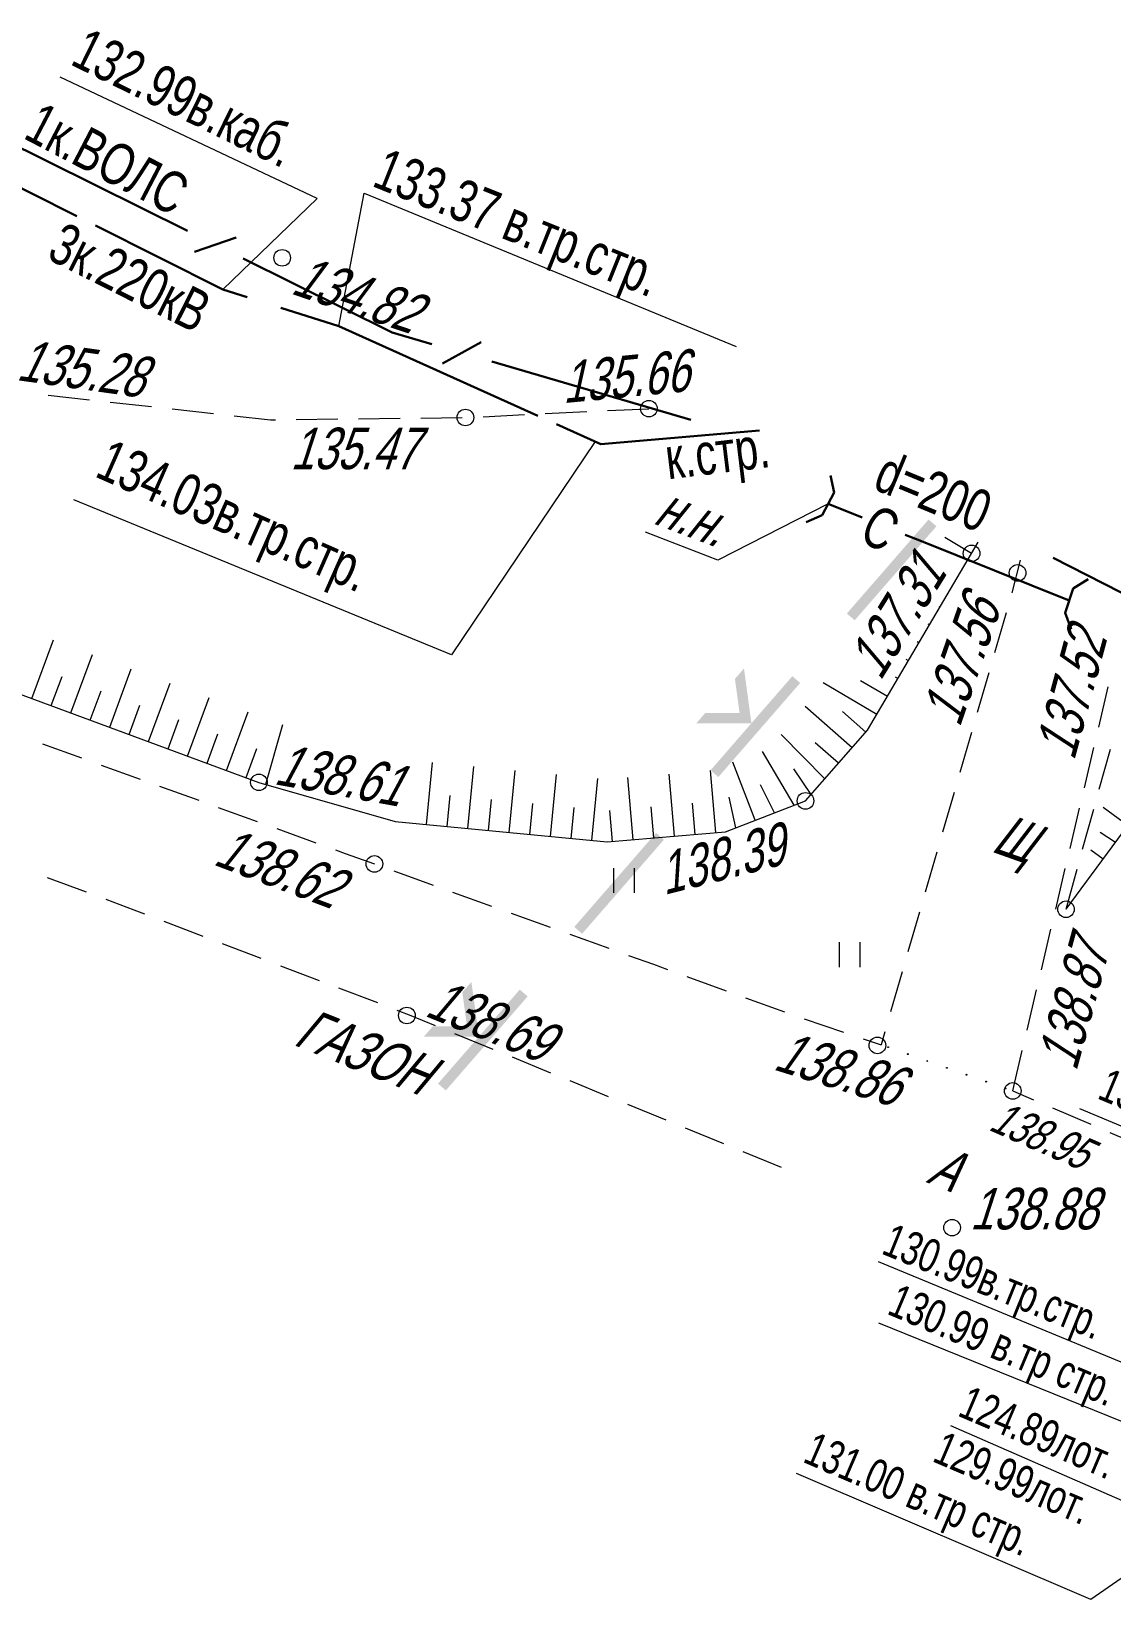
# Model space of a CAD drawing. Extents: x 10098 to 11902, y 8648 to 10202.
# Drawn here: x 10864.19 to 10890.21, y 9206.13 to 9243.88 of the extents above; entities that cross this region are included whole.
import ezdxf
from ezdxf.enums import TextEntityAlignment as Align

# ---------------------------------------------------------------- set-up
doc = ezdxf.new("R2010")
doc.units = 0
for name, color, linetype in [('23_Ограждения', 7, 'Continuous'), ('24_Растительность', 7, 'Continuous'), ('25_Откосы', 7, 'Continuous'), ('38_Высотные_отметки', 7, 'Continuous'), ('50_Красные_линии', 7, 'Continuous'), ('52_Топонимика', 7, 'Continuous')]:
    doc.layers.add(name, color=color, linetype=linetype)
for name, color, linetype, lineweight in [('2_Водосток', 30, 'Continuous', 30), ('4_Канализация', 16, 'Continuous', 30), ('7_Электрокабели', 1, 'Continuous', 30), ('8_Связь', 3, 'Continuous', 30)]:
    doc.layers.add(name, color=color, linetype=linetype, lineweight=lineweight)
doc.styles.add('mggt', font='russian_1251.shx', dxfattribs={"width": 0.75, "oblique": 18, "height": 1})

msp = doc.modelspace()

# ---------------------------------------------------------------- hatches: boundary and pattern name
at = {"layer": '50_Красные_линии', "linetype": 'Continuous', "lineweight": 25}
for points in [[(10885.799, 9232.13), (10883.83, 9229.867), (10884.019, 9229.703), (10885.987, 9231.966)], [(10881.247, 9227.475), (10880.422, 9227.473), (10880.204, 9227.222), (10881.533, 9227.226), (10881.353, 9228.542), (10881.135, 9228.292)], [(10882.518, 9228.358), (10880.549, 9226.094), (10880.737, 9225.93), (10882.706, 9228.194)], [(10879.236, 9224.585), (10877.267, 9222.321), (10877.456, 9222.157), (10879.425, 9224.421)], [(10874.684, 9219.93), (10873.86, 9219.927), (10873.642, 9219.677), (10874.971, 9219.681), (10874.79, 9220.997), (10874.572, 9220.746)], [(10875.955, 9220.812), (10873.986, 9218.549), (10874.175, 9218.385), (10876.144, 9220.648)]]:
    msp.add_hatch(color=8, dxfattribs=at).paths.add_polyline_path(points)

# ---------------------------------------------------------------- linework, layer by layer
at = {"layer": '23_Ограждения', "color": 8, "linetype": 'Continuous', "lineweight": 15}
for p, q in [((10888.006, 9231.149), (10887.803, 9230.364)), ((10887.664, 9229.883), (10887.386, 9228.923)), ((10887.247, 9228.442), (10886.969, 9227.482)), ((10889.894, 9227.131), (10890.124, 9228.104)), ((10886.83, 9227.001), (10886.552, 9226.041)), ((10889.549, 9225.671), (10889.779, 9226.644)), ((10886.413, 9225.561), (10886.135, 9224.6)), ((10889.204, 9224.211), (10889.434, 9225.184)), ((10885.996, 9224.12), (10885.718, 9223.159)), ((10888.86, 9222.751), (10889.09, 9223.725)), ((10885.579, 9222.679), (10885.301, 9221.718)), ((10888.515, 9221.292), (10888.745, 9222.265)), ((10885.162, 9221.238), (10884.884, 9220.277)), ((10888.17, 9219.832), (10888.4, 9220.805)), ((10884.745, 9219.797), (10884.655, 9219.485)), ((10887.825, 9218.372), (10888.055, 9219.345))]:
    msp.add_line(p, q, dxfattribs=at)
for points in [[(10864.461, 9226.73), (10865.402, 9226.39)], [(10865.872, 9226.219), (10866.812, 9225.879)], [(10867.282, 9225.709), (10868.223, 9225.369)], [(10868.693, 9225.198), (10869.633, 9224.858)], [(10870.103, 9224.688), (10871.043, 9224.348)], [(10871.514, 9224.178), (10871.75, 9224.092), (10872.454, 9223.838)], [(10864.579, 9223.514), (10865.515, 9223.163)], [(10872.925, 9223.669), (10873.866, 9223.33)], [(10865.984, 9222.988), (10866.659, 9222.735), (10866.92, 9222.636)], [(10874.336, 9223.161), (10875.277, 9222.823)], [(10875.748, 9222.653), (10876.688, 9222.315)], [(10867.387, 9222.457), (10868.321, 9222.101)], [(10868.788, 9221.923), (10869.723, 9221.567)], [(10877.159, 9222.145), (10878.1, 9221.807)], [(10878.57, 9221.637), (10879.171, 9221.421), (10879.511, 9221.297)], [(10870.19, 9221.388), (10871.124, 9221.032)], [(10879.981, 9221.127), (10880.921, 9220.785)], [(10871.591, 9220.854), (10872.526, 9220.498)], [(10872.993, 9220.319), (10873.29, 9220.206), (10873.921, 9219.948)], [(10881.391, 9220.614), (10882.33, 9220.273)], [(10882.803, 9220.11), (10883.751, 9219.79)], [(10874.384, 9219.758), (10875.309, 9219.379)], [(10884.224, 9219.63), (10884.655, 9219.485), (10884.655, 9219.485)], [(10875.772, 9219.19), (10876.697, 9218.811)], [(10877.16, 9218.621), (10878.085, 9218.242)], [(10878.548, 9218.053), (10879.474, 9217.674)], [(10887.825, 9218.372), (10888.324, 9218.159)], [(10888.784, 9217.963), (10889.704, 9217.571)], [(10879.936, 9217.484), (10880.862, 9217.105)], [(10890.164, 9217.375), (10891.084, 9216.982)], [(10881.324, 9216.916), (10882.25, 9216.537)]]:
    msp.add_lwpolyline(points, dxfattribs=at)
at = {"layer": '23_Ограждения', "color": 8, "linetype": 'Continuous', "lineweight": 9}
for centre in [(10884.825, 9219.425), (10885.296, 9219.26), (10885.768, 9219.094), (10886.24, 9218.929), (10886.712, 9218.763), (10887.184, 9218.597), (10887.655, 9218.432)]:
    msp.add_circle(centre, 0.01, dxfattribs=at)
at = {"layer": '24_Растительность', "color": 8, "linetype": 'Continuous', "lineweight": 15}
for p, q in [((10878.221, 9223.139), (10878.221, 9223.739)), ((10878.716, 9223.139), (10878.716, 9223.739)), ((10883.656, 9221.354), (10883.656, 9221.954)), ((10884.151, 9221.354), (10884.151, 9221.954))]:
    msp.add_line(p, q, dxfattribs=at)
at = {"layer": '25_Откосы', "color": 8, "linetype": 'Continuous', "lineweight": 15}
for p, q in [((10864.603, 9235.122), (10865.597, 9235.012)), ((10866.094, 9234.957), (10867.088, 9234.848)), ((10867.585, 9234.793), (10868.579, 9234.683)), ((10876.568, 9234.678), (10877.567, 9234.726)), ((10878.067, 9234.75), (10879.065, 9234.798)), ((10869.076, 9234.628), (10869.955, 9234.531)), ((10869.955, 9234.531), (10870.071, 9234.532)), ((10870.571, 9234.538), (10871.571, 9234.55)), ((10872.071, 9234.555), (10873.071, 9234.567)), ((10873.571, 9234.573), (10874.571, 9234.584)), ((10875.07, 9234.605), (10876.069, 9234.654)), ((10886.833, 9231.315), (10886.186, 9231.695)), ((10886.579, 9230.884), (10886.579, 9230.884)), ((10886.326, 9230.453), (10886.315, 9230.459)), ((10886.072, 9230.022), (10886.052, 9230.034)), ((10885.819, 9229.591), (10885.788, 9229.609)), ((10864.205, 9227.822), (10864.724, 9229.229)), ((10885.565, 9229.16), (10885.525, 9229.183)), ((10865.143, 9227.475), (10865.663, 9228.882)), ((10885.312, 9228.729), (10885.261, 9228.758)), ((10864.674, 9227.648), (10864.934, 9228.352)), ((10866.081, 9227.129), (10866.601, 9228.536)), ((10884.805, 9227.867), (10884.158, 9228.247)), ((10885.058, 9228.298), (10884.998, 9228.333)), ((10865.612, 9227.302), (10865.872, 9228.006)), ((10867.019, 9226.782), (10867.539, 9228.19)), ((10884.551, 9227.436), (10883.258, 9228.196)), ((10866.55, 9226.956), (10866.81, 9227.659)), ((10867.957, 9226.436), (10868.477, 9227.843)), ((10868.895, 9226.09), (10869.415, 9227.497)), ((10883.958, 9226.636), (10882.83, 9227.625)), ((10884.288, 9227.012), (10883.724, 9227.507)), ((10867.488, 9226.609), (10867.748, 9227.313)), ((10869.837, 9225.755), (10870.253, 9227.196)), ((10868.426, 9226.263), (10868.686, 9226.966)), ((10883.299, 9225.884), (10882.249, 9226.956)), ((10883.628, 9226.26), (10883.064, 9226.755)), ((10869.364, 9225.916), (10869.624, 9226.62)), ((10882.558, 9225.249), (10881.799, 9226.543)), ((10889.908, 9225.637), (10890.176, 9226.601)), ((10873.707, 9224.784), (10873.85, 9226.278)), ((10874.702, 9224.689), (10874.846, 9226.182)), ((10875.698, 9224.593), (10875.841, 9226.086)), ((10876.693, 9224.498), (10876.836, 9225.991)), ((10879.681, 9224.507), (10879.552, 9226.001)), ((10880.677, 9224.593), (10880.549, 9226.087)), ((10881.625, 9224.889), (10881.085, 9226.289)), ((10882.969, 9225.509), (10882.55, 9226.131)), ((10877.689, 9224.402), (10877.832, 9225.895)), ((10878.685, 9224.421), (10878.556, 9225.916)), ((10882.091, 9225.069), (10881.753, 9225.739)), ((10874.205, 9224.737), (10874.276, 9225.483)), ((10875.2, 9224.641), (10875.272, 9225.388)), ((10876.195, 9224.545), (10876.267, 9225.292)), ((10880.179, 9224.55), (10880.115, 9225.297)), ((10881.158, 9224.71), (10881, 9225.443)), ((10877.191, 9224.45), (10877.262, 9225.196)), ((10878.186, 9224.378), (10878.122, 9225.126)), ((10879.183, 9224.464), (10879.118, 9225.211)), ((10889.508, 9224.191), (10889.775, 9225.155)), ((10890.6, 9224.752), (10889.998, 9225.199)), ((10890.301, 9224.35), (10889.926, 9224.594)), ((10890.003, 9223.949), (10889.702, 9224.173)), ((10889.107, 9222.746), (10889.374, 9223.71))]:
    msp.add_line(p, q, dxfattribs=at)
at = {"layer": '25_Откосы', "color": 8, "linetype": 'Continuous', "lineweight": 9}
msp.add_lwpolyline([(10858.576, 9229.9), (10869.674, 9225.802), (10872.953, 9224.857), (10878.055, 9224.367), (10880.906, 9224.612), (10882.835, 9225.356), (10884.331, 9227.061), (10886.99, 9231.582)], dxfattribs=at)
at = {"layer": '25_Откосы', "color": 8, "linetype": 'Continuous', "lineweight": 15}
msp.add_lwpolyline([(10889.107, 9222.746), (10893.562, 9228.78)], dxfattribs=at)
at = {"layer": '2_Водосток', "color": 8, "linetype": 'Continuous', "lineweight": 30}
for p, q in [((10884.2, 9232.176), (10883.378, 9232.505)), ((10885.584, 9231.621), (10885.232, 9231.762)), ((10889.182, 9230.178), (10885.584, 9231.621))]:
    msp.add_line(p, q, dxfattribs=at)
for points in [[(10883.436, 9233.19), (10883.521, 9232.779), (10883.235, 9232.231), (10882.848, 9232.065)], [(10889.232, 9229.492), (10889.083, 9229.885), (10889.281, 9230.471), (10889.637, 9230.695)]]:
    msp.add_lwpolyline(points, dxfattribs=at)
at = {"layer": '38_Высотные_отметки', "color": 8, "lineweight": 15}
msp.add_lwpolyline([(10883.378, 9232.505), (10880.72, 9231.147), (10878.978, 9231.825)], dxfattribs=at)
at = {"layer": '38_Высотные_отметки', "color": 8, "lineweight": 9}
for centre in [(10870.233, 9238.43), (10874.646, 9234.585), (10879.065, 9234.798), (10886.833, 9231.315), (10887.942, 9230.844), (10869.674, 9225.802), (10882.835, 9225.356), (10872.454, 9223.838), (10889.107, 9222.746), (10873.236, 9220.189, 138.694), (10884.566, 9219.468, 138.856), (10887.825, 9218.372, 138.947)]:
    msp.add_circle(centre, 0.2, dxfattribs=at)
at = {"layer": '38_Высотные_отметки', "color": 8, "linetype": 'Continuous', "lineweight": 9}
msp.add_arc((10886.363, 9215.081), 0.2, 0, 360, dxfattribs=at)
at = {"layer": '4_Канализация', "color": 8, "linetype": 'Continuous', "lineweight": 15}
for points in [[(10900.338, 9216.851), (10896.481, 9214.998), (10889.444, 9217.944)], [(10901.965, 9216.586), (10890.898, 9211.654), (10884.593, 9214.261)], [(10903.404, 9216.159), (10890.722, 9208.394), (10886.332, 9210.312)], [(10901.884, 9215.678), (10892.074, 9209.758), (10884.599, 9212.78)], [(10901.7, 9214.426), (10889.702, 9206.126), (10882.62, 9209.159)]]:
    msp.add_lwpolyline(points, dxfattribs=at)
at = {"layer": '7_Электрокабели', "color": 8, "linetype": 'Continuous', "lineweight": 15}
for points in [[(10868.805, 9237.664), (10871.08, 9239.856), (10864.887, 9242.776)], [(10871.6, 9236.784), (10872.211, 9239.985), (10881.165, 9236.291)], [(10877.769, 9234.005), (10874.31, 9228.87), (10865.215, 9232.601)]]:
    msp.add_lwpolyline(points, dxfattribs=at)
at = {"layer": '7_Электрокабели', "color": 8, "linetype": 'Continuous', "lineweight": 30}
for points in [[(10860.822, 9241.678), (10865.289, 9239.432)], [(10865.735, 9239.208), (10868.805, 9237.664)], [(10868.805, 9237.664), (10869.39, 9237.48)], [(10870.202, 9237.224), (10871.6, 9236.784)], [(10871.6, 9236.784), (10876.386, 9234.628)], [(10876.842, 9234.422), (10877.906, 9233.943), (10881.725, 9234.269)], [(10888.801, 9231.204), (10893.256, 9228.934)]]:
    msp.add_lwpolyline(points, dxfattribs=at)
at = {"layer": '8_Связь', "color": 8, "linetype": 'Continuous', "lineweight": 30}
for p, q in [((10867.952, 9239.079), (10863.473, 9241.302)), ((10868.121, 9238.577), (10869.126, 9238.915)), ((10872.882, 9236.633), (10869.295, 9238.413)), ((10873.838, 9236.354), (10872.882, 9236.633)), ((10874.093, 9235.889), (10875.023, 9236.398)), ((10876.541, 9235.564), (10875.278, 9235.933)), ((10880.077, 9234.53), (10876.541, 9235.564))]:
    msp.add_line(p, q, dxfattribs=at)

# ---------------------------------------------------------------- texts
at = {"layer": '2_Водосток', "color": 8, "linetype": 'Continuous', "lineweight": 15, "style": 'mggt', "width": 0.75}
for s, rotation, p in [('d=200', 337.5001, (10884.425, 9232.879)), ('С                   ', 332.5167, (10884.085, 9231.646))]:
    msp.add_text(s, height=1, rotation=rotation, dxfattribs=at).set_placement(p)
at = {"layer": '38_Высотные_отметки', "color": 8, "lineweight": 15, "style": 'mggt', "oblique": 18, "width": 0.75}
for s, height, rotation, p in [('134.82    ', 1, 341.3106, (10870.414, 9237.576)), ('135.28    ', 1, 351.9381, (10863.816, 9235.489, 135.276)), ('135.66    ', 1, 5.5349, (10877.003, 9234.929)), ('н.н.', 1, 339.1936, (10879.139, 9232.043)), ('137.31    ', 1, 58.218, (10884.638, 9228.226)), ('137.56    ', 1, 70.8692, (10886.546, 9227.103)), ('137.52    ', 1, 74.8129, (10889.303, 9226.304)), ('138.61    ', 1, 349.7759, (10870.015, 9225.762)), ('138.39    ', 1, 14.3765, (10879.432, 9223.087)), ('138.62    ', 1, 339.3352, (10868.547, 9223.831, 138.618)), ('138.87    ', 1, 74.6854, (10889.355, 9218.827)), ('138.69    ', 1, 337.8939, (10873.64, 9220.19, 138.694)), ('138.86    ', 1, 342.6523, (10882.032, 9218.897, 138.856)), ('138.95    ', 0.8, 336.2948, (10887.217, 9217.445, 138.947))]:
    msp.add_text(s, height=height, rotation=rotation, dxfattribs=at).set_placement(p)
msp.add_text('135.47    ', height=1, dxfattribs=at).set_placement((10870.429, 9233.341))
at = {"layer": '38_Высотные_отметки', "color": 8, "linetype": 'Continuous', "lineweight": 15, "style": 'mggt', "oblique": 18, "width": 0.75}
msp.add_text('138.88', height=1, dxfattribs=at).set_placement((10886.789, 9215.039))
at = {"layer": '4_Канализация', "color": 8, "linetype": 'Continuous', "lineweight": 15, "style": 'mggt', "width": 0.75}
for s, rotation, p in [('130.99в.тр.стр.', 337.3273, (10889.832, 9218.202)), ('130.99в.тр.стр.', 338.0151, (10884.634, 9214.464)), ('130.99 в.тр стр.', 337.1891, (10884.769, 9213.014)), ('124.89лот.', 336.9099, (10886.469, 9210.563)), ('131.00 в.тр стр.', 336.683, (10882.741, 9209.451)), ('129.99лот.', 336.9099, (10885.859, 9209.466))]:
    msp.add_text(s, height=0.8, rotation=rotation, dxfattribs=at).set_placement(p)
at = {"layer": '52_Топонимика', "color": 8, "linetype": 'Continuous', "lineweight": 15, "style": 'mggt', "oblique": 18, "width": 0.75}
for s, rotation, p in [('Щ', 340.4469, (10887.279, 9224.145)), ('ГАЗОН', 338.0989, (10870.475, 9219.491)), ('А', 337.9243, (10885.721, 9216.182))]:
    msp.add_text(s, height=1, rotation=rotation, dxfattribs=at).set_placement(p)
at = {"layer": '7_Электрокабели', "color": 8, "linetype": 'Continuous', "lineweight": 15, "style": 'mggt', "width": 0.75}
for s, rotation, p in [('132.99в.каб.', 333.8829, (10865.101, 9243.098)), ('133.37 в.тр.стр.', 338.1494, (10872.364, 9240.168)), ('3к.220кВ', 333.305, (10864.533, 9238.424)), ('134.03в.тр.стр.', 336.1775, (10865.691, 9233.176)), ('к.стр.', 6.9091, (10879.523, 9233.095))]:
    msp.add_text(s, height=1, rotation=rotation, dxfattribs=at).set_placement(p)
at = {"layer": '8_Связь', "color": 8, "linetype": 'Continuous', "lineweight": 15, "style": 'mggt', "width": 0.75}
msp.add_text('1к.ВОЛС', height=1, rotation=332.4939, dxfattribs=at).set_placement((10864.201, 9241.766), align=Align.MIDDLE_LEFT)

doc.saveas('drawing.dxf')
